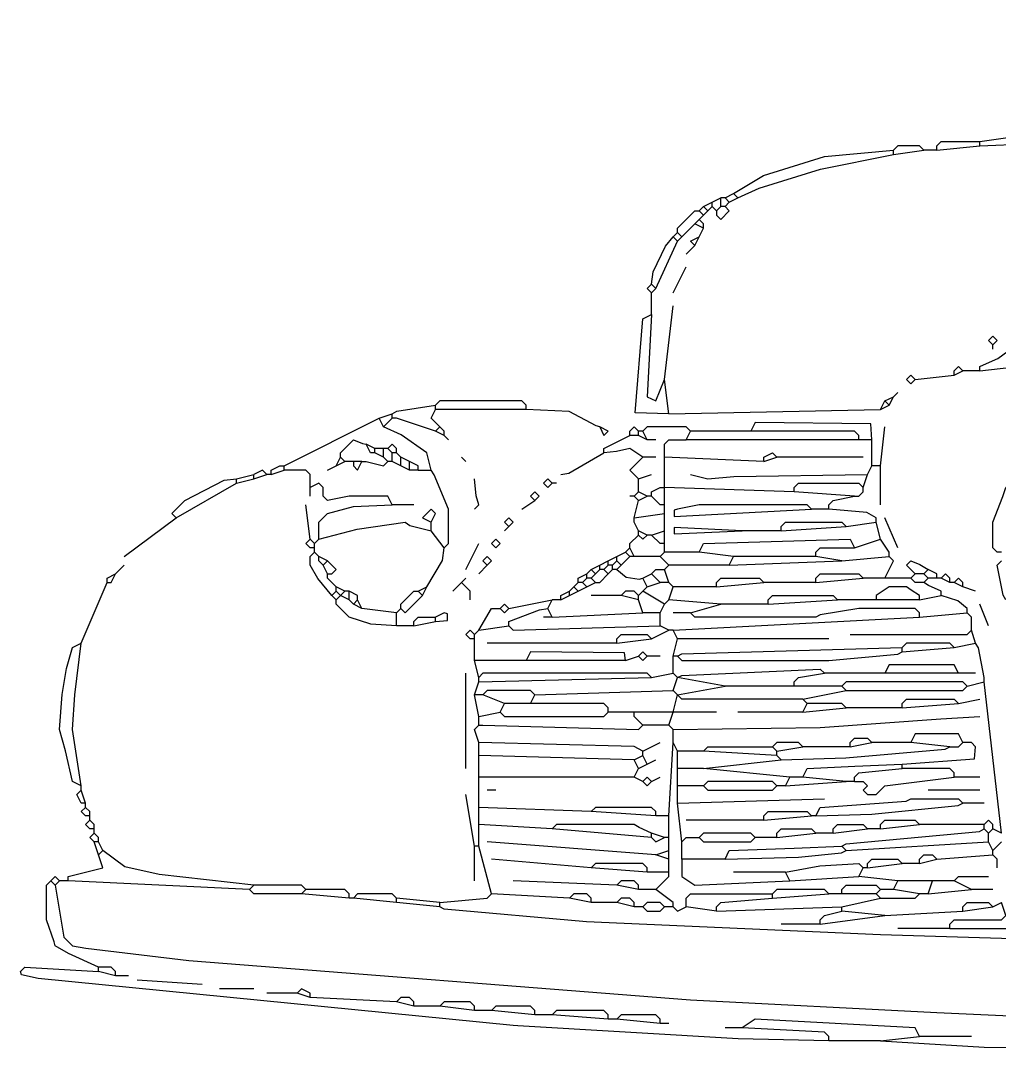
# Model space of a CAD drawing. Extents: x 7 to 791, y 61 to 409.
# Drawn here: x 7 to 233.5, y 113 to 351 of the extents above; entities that cross this region are included whole.
import ezdxf

# ---------------------------------------------------------------- set-up
doc = ezdxf.new("R2010")
doc.units = 0
doc.layers.get('0').update_dxf_attribs({"linetype": 'CONTINUOUS'})

msp = doc.modelspace()

# ---------------------------------------------------------------- linework, layer by layer
at = {"color": 7, "linetype": 'CONTINUOUS'}
for points in [[(229, 323), (236, 324), (249.230769, 348.846154), (251, 351)], [(229, 322), (239.959016, 322.45082), (306.017808, 328.519178), (333, 329)], [(216, 321), (215, 322), (210, 322), (209, 321)], [(219, 321), (219, 322), (220, 323), (229, 323)], [(219, 321), (229, 322)], [(229, 322), (229, 323)], [(172, 311), (178.9, 315.2), (193.06, 319.58), (209, 321)], [(173, 310), (177.9, 312.2), (192.076923, 316.615385), (209, 320)], [(209, 320), (209, 321)], [(209, 320), (216, 321)], [(219, 321), (216, 321)], [(167, 309), (169, 310)], [(170, 310), (169, 310)], [(169, 308), (169, 310)], [(170, 310), (172, 311)], [(171, 309), (170, 310)], [(171, 309), (173, 310)], [(173, 310), (172, 311)], [(164, 307), (165, 308)], [(165, 308), (167, 309)], [(166, 307), (165, 308)], [(166, 307), (167, 308)], [(167, 308), (167, 309)], [(168, 307), (167, 308)], [(168, 307), (169, 308)], [(168, 307), (168, 306), (169, 305), (171, 307), (170, 308)], [(170, 308), (169, 308)], [(170, 308), (171, 309)], [(159, 302), (159, 303), (163, 307), (164, 307)], [(163, 304), (164, 305)], [(165, 306), (164, 307)], [(164, 305), (165, 306)], [(165, 304), (164, 305)], [(165, 306), (166, 307)], [(160, 301), (163, 304)], [(165, 303), (163, 304)], [(164, 301), (165, 303)], [(165, 303), (165, 304)], [(153, 290), (153.352941, 292.911765), (156.230769, 298.846154), (158, 301)], [(154, 289), (159, 300)], [(158, 301), (159, 302)], [(159, 300), (158, 301)], [(160, 301), (159, 302)], [(159, 300), (160, 301)], [(163, 299), (162, 300), (164, 301)], [(163, 299), (164, 301)], [(161, 297), (163, 299)], [(158, 288), (161, 294)], [(153, 288), (152, 289), (153, 290)], [(154, 289), (153, 290)], [(153, 288), (154, 289)], [(153, 283), (153, 288)], [(156, 268), (158, 285)], [(157, 260), (149.25, 260.25), (151, 282), (153, 283)], [(153, 283), (152, 264), (154, 263), (156, 268)], [(229, 270), (229, 271), (231.9, 272.3), (233.1, 272.8), (241.204918, 278.754098), (241.9, 279.2), (243, 280), (253, 280), (254, 279)], [(232, 276), (233, 277), (232, 278), (231, 277), (232, 276)], [(229, 270), (264, 274)], [(232, 275), (232, 276)], [(214, 268), (213, 269), (212, 268), (213, 267), (214, 268)], [(214, 268), (223, 269)], [(223, 269), (223, 270), (224, 271), (225, 270)], [(223, 269), (225, 270)], [(229, 270), (225, 270)], [(157, 260), (156, 268)], [(209, 264), (210, 265)], [(93, 260), (94.088235, 260.647059), (103, 262)], [(124, 261), (124, 262), (123, 263), (104, 263), (103, 262)], [(103, 261), (103, 262)], [(206, 261), (207, 263)], [(206, 261), (208, 262)], [(207, 263), (209, 264)], [(208, 262), (207, 263)], [(208, 262), (209, 264)], [(90, 259), (93, 260)], [(93, 259), (93, 260)], [(104, 257), (102, 259), (103, 261)], [(124, 261), (103, 261)], [(141, 257), (140.153846, 257.230769), (133.955446, 260.554455), (124, 261)], [(157, 260), (206, 261)], [(68, 248), (90, 259)], [(91, 257), (90, 259)], [(91, 257), (93, 259)], [(103, 256), (94, 259), (93, 259)], [(204, 254), (203.75, 257.75), (177, 258), (176, 256)], [(102, 247), (101, 251), (95.1, 255.2), (91, 257)], [(103, 256), (104, 257)], [(105, 255), (103, 256)], [(105, 256), (104, 257)], [(105, 255), (105, 256)], [(106, 254), (105, 255)], [(141, 257), (142, 255), (143, 256), (141, 257)], [(142, 251), (142, 252), (148, 255)], [(148, 255), (148, 256), (149, 257), (150, 256)], [(150, 255), (148, 255)], [(151, 256), (150, 256)], [(150, 255), (150, 256)], [(152, 254), (150, 255)], [(162, 256), (161, 257), (152, 257), (151, 256)], [(152, 254), (151, 256)], [(161, 254), (162, 256)], [(176, 256), (162, 256)], [(201, 254), (201, 255), (200, 256), (176, 256)], [(206, 248), (207, 257)], [(234, 228), (233, 228), (232, 229), (232, 235), (234.3, 240.9), (235, 243), (242.82, 250.24), (246.9, 253.2), (252, 256), (260, 256), (261, 255)], [(81, 250), (81, 251), (84, 254), (86.1, 253.2), (87, 253)], [(89, 252), (87, 253)], [(89, 251), (88, 251), (87, 253)], [(94, 252), (93, 253), (92, 252)], [(154, 254), (152, 254)], [(156, 250), (156, 253), (157, 254), (161, 254)], [(201, 254), (161, 254)], [(204, 254), (201, 254)], [(204, 248), (204, 254)], [(80, 248), (81, 250)], [(82, 249), (81, 250)], [(91, 252), (89, 252)], [(89, 251), (89, 252)], [(91, 250), (89, 251)], [(92, 252), (91, 252)], [(91, 250), (91, 252)], [(92, 249), (91, 250)], [(93, 251), (92, 252)], [(94, 251), (93, 251)], [(93, 249), (93, 251)], [(94, 251), (94, 252)], [(95, 250), (94, 251)], [(97, 249), (95, 250)], [(95, 248), (95, 250)], [(110, 249), (109, 250)], [(132, 246), (133.9, 246.3), (142, 251)], [(151, 250), (148, 252), (144.9, 251.3), (142, 251)], [(150, 245), (148, 247), (151, 250)], [(154, 250), (151, 250)], [(179, 249), (156, 250)], [(156, 243), (156, 250)], [(179, 249), (179, 250), (181, 251), (182, 250)], [(179, 249), (182, 250)], [(202, 250), (182, 250)], [(65, 246), (65, 247), (67, 248), (68, 248)], [(68, 247), (68, 248)], [(78, 247), (80, 248)], [(80, 248), (82, 249)], [(84, 249), (82, 249)], [(86, 249), (84, 249)], [(84, 249), (84, 248), (85, 247), (86, 249)], [(86, 249), (87, 249), (91, 248), (92, 249)], [(93, 249), (92, 249)], [(95, 248), (93, 249)], [(97, 247), (95, 248)], [(97, 247), (97, 249)], [(99, 247), (99, 248), (97, 249)], [(203, 246), (204, 248)], [(206, 248), (204, 248)], [(206, 239), (206, 248)], [(57, 245), (61, 246)], [(64, 246), (63, 247), (61, 246)], [(61, 245), (61, 246)], [(61, 245), (64, 246)], [(65, 246), (64, 246)], [(65, 246), (68, 247)], [(74, 243), (74, 246), (73, 247), (68, 247)], [(99, 247), (97, 247)], [(99, 247), (102, 247)], [(105, 229), (106, 230), (106, 238), (102.7, 245.9), (102, 247)], [(150, 245), (153, 246)], [(162, 246), (166, 245), (172.015593, 245.516632), (203, 246)], [(202, 243), (203, 246)], [(43, 236), (42, 237), (45, 240), (54.1, 244.7), (57, 245)], [(43, 236), (57, 244)], [(57, 244), (57, 245)], [(57, 244), (61, 245)], [(93, 239), (92, 241), (83, 241), (78, 240), (77, 241), (77, 243), (76, 244), (74, 243)], [(74, 241), (74, 243)], [(112, 238), (113, 239), (112.384615, 241.076923), (112, 245)], [(130, 244), (129, 245), (128, 244), (129, 243), (130, 244)], [(131, 244), (130, 244)], [(150, 242), (150, 245)], [(153, 241), (153, 242), (155, 243), (156, 243)], [(186, 242), (156, 243)], [(156, 239), (156, 243)], [(186, 242), (186, 243), (187, 244), (201, 244), (202, 243)], [(200, 241), (201, 241), (202, 242), (202, 243)], [(126, 240), (127, 241), (126, 242), (125, 241), (126, 240)], [(149, 241), (148, 241)], [(149, 241), (150, 242)], [(150, 240), (149, 241)], [(152, 241), (150, 242)], [(150, 240), (152, 241)], [(153, 241), (152, 241)], [(156, 239), (155, 239), (153, 241)], [(200, 241), (186, 242)], [(194, 238), (194, 239), (195, 240), (200, 241)], [(74, 231), (73, 239)], [(76, 231), (76, 235), (78, 237), (84.04878, 238.560976), (93, 239)], [(98, 239), (93, 239)], [(102, 235), (103, 237), (102, 238), (100, 236), (102, 235)], [(123, 238), (126, 240)], [(149, 236), (150, 240)], [(156, 237), (156, 239)], [(190, 238), (189, 239), (164, 239), (159, 238), (158.25, 237.75), (158.25, 236.25), (190, 238)], [(194, 238), (190, 238)], [(205, 236), (202.846154, 237.230769), (194, 238)], [(31, 227), (43, 236)], [(120, 234), (121, 235), (120, 236), (119, 235), (120, 234)], [(149, 236), (156, 237)], [(149, 235), (149, 236)], [(156, 233), (156, 237)], [(205, 235), (205, 236)], [(210, 229), (207, 236)], [(76, 231), (84.911765, 233.352941), (96, 235), (97.1, 234.2), (102, 233)], [(102, 233), (102, 235)], [(119, 233), (120, 234)], [(150, 233), (149, 235)], [(174, 233), (158.25, 233.75), (158.25, 232.25), (174, 233)], [(183, 233), (183, 234), (184, 235), (197, 235), (198, 234)], [(183, 233), (198, 234)], [(198, 234), (205, 235)], [(206, 231), (205, 235)], [(75, 229), (74, 229), (73, 230), (74, 231)], [(75, 230), (74, 231)], [(75, 230), (76, 231)], [(105, 229), (102, 233)], [(117, 229), (118, 230), (117, 231), (116, 230), (117, 229)], [(148, 229), (148, 230), (150, 232)], [(150, 232), (150, 233)], [(152, 232), (150, 233)], [(150, 232), (151, 231), (152, 232)], [(153, 232), (152, 232)], [(153, 232), (156, 233)], [(156, 230), (155, 230), (153, 232)], [(156, 230), (156, 233)], [(164, 228), (165, 230), (199, 231), (200, 229)], [(183, 233), (174, 233)], [(200, 229), (206, 231)], [(208, 228), (206, 231)], [(75, 229), (75, 230)], [(75, 228), (75, 229)], [(101, 220), (104.647059, 226.088235), (105, 229)], [(110, 224), (113, 230)], [(147, 228), (148, 229)], [(149, 227), (148, 229)], [(156, 228), (156, 230)], [(191, 227), (191, 228), (192, 229), (200, 229)], [(79, 218), (75.8, 221.9), (74, 225), (74, 227), (75, 228)], [(76, 227), (75, 228)], [(76, 226), (76, 227)], [(78, 226), (76, 227)], [(115, 225), (116, 226), (115, 227), (114, 226), (115, 225)], [(143, 226), (145, 227)], [(145, 227), (147, 228)], [(145, 226), (145, 227)], [(146, 225), (148, 227)], [(148, 227), (147, 228)], [(149, 227), (148, 227)], [(155, 227), (149, 227)], [(155, 227), (156, 228)], [(157, 225), (155, 227)], [(164, 228), (156, 228)], [(172, 227), (164, 228)], [(171, 225), (172, 227)], [(191, 227), (172, 227)], [(197, 226), (191, 227)], [(197, 226), (208, 227)], [(207, 222), (209, 226), (208, 227)], [(208, 227), (208, 228)], [(29, 223), (31, 225)], [(77, 225), (76, 226)], [(77, 225), (78, 226)], [(78, 223), (77, 225)], [(78, 223), (79, 223), (80, 224), (78, 226)], [(113, 223), (115, 225)], [(138, 223), (139, 224)], [(139, 224), (141, 225)], [(140, 223), (139, 224)], [(140, 223), (141, 224)], [(141, 225), (143, 226)], [(141, 224), (141, 225)], [(142, 224), (141, 224)], [(142, 224), (143, 225)], [(143, 223), (142, 224)], [(143, 225), (143, 226)], [(144, 225), (143, 225)], [(143, 223), (144, 224)], [(144, 225), (145, 226)], [(144, 224), (144, 225)], [(145, 224), (144, 224)], [(146, 225), (145, 226)], [(145, 224), (146, 225)], [(145, 224), (147.153846, 222.230769), (150.1, 221.8), (151, 222)], [(153, 223), (154, 224), (156, 224)], [(156, 224), (157, 225)], [(157, 221), (156, 224)], [(171, 225), (157, 225)], [(171, 225), (197, 226)], [(214, 223), (212, 225), (213, 226), (215.1, 225.2), (217, 224)], [(216, 223), (217, 224)], [(219, 222), (219, 223), (217, 224)], [(235, 217), (234.352941, 218.088235), (233, 225), (234, 226)], [(27, 221), (27, 222), (29, 223)], [(27, 221), (28, 221), (29, 223)], [(78, 222), (78, 223)], [(80, 220), (78, 222)], [(109, 221), (110, 222)], [(136, 221), (136, 222), (138, 223)], [(137, 221), (138, 222)], [(138, 222), (138, 223)], [(139, 222), (138, 222)], [(139, 222), (140, 223)], [(140, 221), (139, 222)], [(140, 221), (141, 221), (143, 223)], [(151, 222), (153, 223)], [(152, 220), (151, 222)], [(155, 221), (153, 223)], [(168, 220), (168, 221), (169, 222), (178, 222), (179, 221)], [(191, 221), (191, 222), (192, 223), (201, 223), (202, 222)], [(191, 221), (202, 222)], [(207, 222), (202, 222)], [(206, 115), (229.980069, 113.521664), (307, 113), (445.996429, 114.496377), (761.088235, 115.647059), (776, 119), (778, 122), (777, 123), (756.973846, 125.529231), (715, 127), (714, 128), (717.230769, 133.846154), (718.769231, 136.153846), (728.8, 155.1), (731.7, 162.1), (733, 167), (735, 169), (740, 168), (741, 169), (741, 175), (737.7, 201.9), (736.3, 206.1), (731.769231, 217.846154), (729, 222)], [(213, 222), (207, 222)], [(213, 222), (214, 223)], [(216, 221), (214, 221), (213, 222)], [(216, 223), (214, 223)], [(217, 222), (216, 223)], [(216, 221), (217, 222)], [(219, 222), (217, 222)], [(220, 222), (219, 222)], [(222, 221), (222, 222), (221, 223), (220, 222)], [(222, 221), (220, 222)], [(225, 220), (225, 221), (224, 222), (223, 221)], [(21, 207), (27, 221)], [(79, 218), (80, 219)], [(80, 219), (80, 220)], [(82, 219), (80, 220)], [(81, 218), (80, 219)], [(81, 218), (82, 219)], [(83, 219), (82, 219)], [(83, 217), (83, 219)], [(85, 217), (85, 218), (83, 219)], [(95, 215), (95, 216), (98, 219), (99, 219)], [(99, 219), (101, 220)], [(100, 218), (99, 219)], [(100, 218), (101, 220)], [(107, 219), (109, 221)], [(111, 217), (111, 219), (109, 221)], [(132, 217), (132, 218), (134, 219)], [(134, 219), (135, 220)], [(134, 218), (134, 219)], [(134, 218), (136, 219)], [(135, 220), (136, 221)], [(136, 219), (135, 220)], [(137, 221), (136, 221)], [(136, 219), (138, 220)], [(138, 220), (137, 221)], [(138, 220), (140, 221)], [(150, 218), (149, 219), (147, 219), (146, 218)], [(150, 218), (151, 219)], [(151, 219), (152, 220)], [(156, 216), (151, 219)], [(152, 220), (155, 221)], [(157, 221), (155, 221)], [(158, 220), (157, 221)], [(157, 217), (158, 220)], [(168, 220), (158, 220)], [(168, 220), (179, 221)], [(191, 221), (179, 221)], [(215, 217), (215, 218), (213.1, 219.2), (212, 220), (208, 220), (205, 218), (205, 217)], [(220, 218), (220, 219), (217.1, 220.3), (216, 221)], [(223, 221), (222, 221)], [(225, 220), (223, 221)], [(228, 219), (225, 220)], [(80, 217), (79, 218)], [(80, 217), (81, 218)], [(94, 211), (88.067568, 211.405405), (83, 213), (80, 216), (80, 217)], [(83, 217), (81, 218)], [(84, 216), (83, 217)], [(84, 216), (85, 217)], [(86, 215), (85, 217)], [(95, 215), (96, 214), (100, 218)], [(120, 215), (130, 217)], [(129, 215), (130, 217)], [(132, 217), (130, 217)], [(132, 217), (134, 218)], [(146, 218), (139, 218)], [(150, 217), (146, 218)], [(150, 217), (150, 218)], [(151, 214), (150, 217)], [(156, 216), (157, 217)], [(169, 216), (157, 217)], [(180, 216), (180, 217), (181, 218), (195, 218), (196, 217)], [(180, 216), (196, 217)], [(205, 217), (196, 217)], [(215, 217), (205, 217)], [(215, 217), (220, 218)], [(226, 215), (223.846154, 216.769231), (220, 218)], [(86, 215), (84, 216)], [(94, 214), (86, 215)], [(94, 214), (95, 215)], [(113, 210), (116, 215), (118, 215)], [(120, 215), (119, 216), (118, 215)], [(118, 215), (119, 214), (120, 215)], [(120, 211), (120, 212), (127.1, 214.7), (129, 215)], [(130, 213), (129, 215)], [(155, 214), (156, 216)], [(162, 214), (169, 216)], [(215, 213), (215, 214), (214, 215), (201, 215), (192.04878, 213.560976), (191, 213), (163, 213), (162, 214)], [(180, 216), (169, 216)], [(226, 214), (226, 215)], [(231, 211), (229, 216)], [(94, 211), (94, 214)], [(98, 211), (98, 212), (99, 213), (103, 213)], [(98, 211), (103, 212)], [(103, 212), (105.75, 212.25), (105.75, 213.75), (105, 214), (103, 213)], [(103, 212), (103, 213)], [(130, 213), (128, 213)], [(130, 213), (151, 214)], [(155, 214), (151, 214)], [(155, 211), (155, 214)], [(162, 214), (158, 214)], [(158, 210), (215, 213)], [(215, 213), (226, 214)], [(227, 210), (227, 213), (226, 214)], [(98, 211), (94, 211)], [(112, 208), (111, 208), (110, 209), (111, 210), (112, 209)], [(112, 209), (113, 210)], [(113, 210), (120, 211)], [(120, 211), (121, 210), (155, 211)], [(153, 208), (157, 210)], [(157, 210), (155, 211)], [(158, 210), (157, 210)], [(159, 208), (158, 210)], [(199, 209), (226, 209), (227, 210)], [(228, 207), (227, 210)], [(112, 208), (112, 209)], [(112, 203), (112, 208)], [(145, 207), (145, 208), (146, 209), (152, 209), (153, 208)], [(145, 207), (153, 208)], [(158, 204), (159, 208)], [(194, 208), (159, 208)], [(21, 174), (19, 175), (17.384615, 182.076923), (16, 187), (16.594595, 195.067568), (17.647059, 201.088235), (19, 206), (21, 207)], [(21, 174), (19, 187), (19.569231, 195.053846), (21, 207)], [(145, 207), (115, 207)], [(147, 203), (146.75, 204.75), (125, 205), (124, 203)], [(152, 204), (151, 205), (150, 204)], [(159, 204), (160.021649, 204.523711), (211, 206)], [(159, 204), (160, 203), (194, 203), (209.970817, 204.466926), (211, 205)], [(223, 206), (222, 207), (212, 207), (211, 206)], [(211, 205), (211, 206)], [(211, 205), (223, 206)], [(223, 206), (228, 207)], [(230, 198), (230, 199), (228.647059, 205.911765), (228, 207)], [(124, 203), (112, 203)], [(113, 199), (112, 203)], [(147, 203), (124, 203)], [(147, 203), (150, 204)], [(150, 204), (151, 203), (152, 204)], [(155, 204), (152, 204)], [(159, 204), (158, 204)], [(158, 200), (158, 204)], [(110, 178), (110, 200)], [(153, 199), (152, 200), (114, 200), (113, 199)], [(153, 199), (158, 200)], [(159, 199), (158, 200)], [(159, 199), (160.018464, 199.519941), (192, 201), (193, 200)], [(186, 197), (186, 198), (187, 199), (193, 200)], [(207, 200), (193, 200)], [(224, 200), (223, 202), (208, 202), (207, 200)], [(224, 200), (207, 200)], [(228, 200), (224, 200)], [(112, 195), (113, 198)], [(113, 198), (113, 199)], [(113, 198), (153, 199)], [(158, 196), (159, 199)], [(170, 197), (159, 199)], [(226, 197), (225, 198), (198, 198), (197, 197)], [(226, 197), (230, 198)], [(234, 163), (230, 198)], [(126, 195), (125, 196), (115, 196), (114, 195)], [(126, 195), (158, 196)], [(159, 195), (158, 196)], [(159, 195), (170, 197)], [(186, 197), (170, 197)], [(197, 197), (186, 197)], [(188, 194), (198, 196)], [(198, 196), (197, 197)], [(198, 196), (225, 196), (226, 197)], [(114, 195), (112, 195)], [(113, 190), (112, 195)], [(119, 193), (114, 195)], [(118, 191), (119, 193)], [(125, 193), (119, 193)], [(125, 193), (126, 195)], [(143, 191), (143, 192), (142, 193), (125, 193)], [(158, 191), (159, 195)], [(188, 194), (160, 194), (159, 195)], [(189, 193), (188, 194)], [(188, 191), (189, 193)], [(198, 192), (197, 193), (189, 193)], [(211, 192), (211, 193), (212, 194), (223, 194), (224, 193)], [(211, 192), (224, 193)], [(224, 193), (229, 194)], [(113, 190), (118, 191)], [(118, 191), (119, 190), (142, 190), (143, 191)], [(149, 191), (143, 191)], [(158, 191), (149, 191)], [(151, 188), (149, 190), (149, 191)], [(157, 188), (158, 191)], [(168, 191), (158, 191)], [(188, 191), (173, 191)], [(188, 191), (198, 192)], [(211, 192), (198, 192)], [(113, 188), (113, 190)], [(158, 187), (191.985739, 187.484875), (219.973846, 189.470769), (229, 190)], [(113, 184), (112, 187), (113, 188)], [(113, 188), (114, 188), (150, 187), (151, 188)], [(157, 188), (151, 188)], [(158, 187), (157, 188)], [(158, 184), (158, 187)], [(225, 184), (224, 186), (214, 186), (213, 184)], [(151, 182), (148.949017, 183.05681), (113, 184)], [(113, 181), (113, 184)], [(151, 182), (155, 184)], [(157, 167), (158, 184)], [(159, 182), (158, 184)], [(188, 183), (187, 184), (182, 184), (181, 183)], [(199, 183), (199, 184), (200, 185), (203, 185), (204, 184)], [(199, 183), (204, 184)], [(213, 184), (204, 184)], [(211, 179), (227.75, 180.25), (228, 183), (227, 184), (225, 184)], [(222, 183), (213, 184)], [(222, 183), (224, 183), (225, 184)], [(149, 180), (113, 181)], [(113, 176), (113, 181)], [(149, 180), (151, 181)], [(151, 181), (151, 182)], [(152, 179), (151, 181)], [(165, 182), (159, 182)], [(159, 178), (159, 182)], [(165, 182), (166, 183), (181, 183)], [(182, 181), (165, 182)], [(182, 182), (181, 183)], [(182, 182), (188, 183)], [(182, 181), (182, 182)], [(183, 180), (182, 181)], [(183, 180), (197.970817, 180.466926), (220.962069, 182.455172), (222, 183)], [(199, 183), (188, 183)], [(150, 178), (149, 180)], [(150, 178), (152, 179)], [(152, 179), (154, 180)], [(165, 178), (183, 180)], [(188, 176), (189, 178), (200.040984, 178.54918), (211, 179)], [(211, 178), (211, 179)], [(149, 176), (150, 178)], [(165, 178), (159, 178)], [(159, 174), (159, 178)], [(185, 176), (165, 178)], [(200, 175), (200, 176), (201, 177), (211, 178)], [(223, 176), (223, 177), (222, 178), (211, 178)], [(21, 173), (21, 174)], [(149, 176), (113, 176)], [(113, 169), (113, 176)], [(151, 175), (149, 176)], [(153, 175), (152, 176), (151, 175)], [(151, 175), (152, 174), (153, 175)], [(153, 175), (155, 176)], [(165, 174), (159, 174)], [(159, 170), (159, 174)], [(182, 174), (181, 175), (166, 175), (165, 174)], [(165, 174), (166, 173), (181, 173), (182, 174)], [(184, 174), (182, 174)], [(184, 174), (185, 176)], [(184, 174), (198, 175)], [(188, 176), (185, 176)], [(198, 175), (188, 176)], [(200, 175), (198, 175)], [(200, 175), (202, 175), (203, 174), (202, 173), (203, 172), (205, 172), (207, 174), (223, 176)], [(229, 176), (223, 176)], [(22, 170), (21, 170), (20, 172), (21, 173)], [(22, 170), (21, 173)], [(112, 160), (110, 172)], [(117, 173), (115, 173)], [(229, 173), (217, 173)], [(23, 167), (22, 167), (21, 168), (22, 169)], [(22, 169), (22, 170)], [(23, 168), (22, 169)], [(139, 168), (113, 169)], [(113, 165), (113, 169)], [(154, 167), (154, 168), (153, 169), (140, 169), (139, 168)], [(159, 170), (193, 171)], [(160, 161), (159, 170)], [(191, 167), (192, 169), (211.955446, 170.445545), (213, 171), (224, 171), (225, 170)], [(191, 167), (203.964706, 167.458824), (223.946154, 169.430769), (225, 170)], [(230, 170), (225, 170)], [(23, 167), (23, 168)], [(23, 166), (23, 167)], [(154, 167), (139, 168)], [(157, 167), (154, 167)], [(157, 162), (157, 167)], [(179, 166), (179, 167), (180, 168), (189, 168), (190, 167)], [(179, 166), (190, 167)], [(191, 167), (190, 167)], [(24, 164), (23, 164), (22, 165), (23, 166)], [(24, 165), (23, 166)], [(24, 164), (24, 165)], [(130, 164), (113, 165)], [(113, 160), (113, 165)], [(153, 163), (150.1, 164.3), (149, 165), (131, 165), (130, 164)], [(179, 166), (161, 166)], [(195, 163), (195, 164), (196, 165), (202, 165), (203, 164)], [(206, 164), (206, 165), (207, 166), (214, 166), (215, 165)], [(206, 164), (215, 165)], [(230, 165), (215, 165)], [(232, 164), (232, 165), (231, 166), (230, 165)], [(230, 164), (230, 165)], [(24, 161), (23, 162), (24, 163)], [(24, 163), (24, 164)], [(25, 162), (24, 163)], [(25, 161), (25, 162)], [(153, 162), (130, 164)], [(153, 162), (153, 163)], [(156, 162), (153, 163)], [(153, 162), (154, 161), (156, 162)], [(157, 162), (156, 162)], [(157, 159), (157, 162)], [(160, 161), (161, 162), (164, 162)], [(177, 162), (176, 163), (165, 163), (164, 162)], [(164, 162), (165, 161), (176, 161), (177, 162)], [(182, 162), (177, 162)], [(182, 162), (182, 163), (183, 164), (190, 164), (191, 163)], [(182, 162), (191, 163)], [(195, 163), (191, 163)], [(195, 163), (203, 164)], [(197, 160), (198.035294, 160.541176), (228.923077, 163.384615), (230, 164)], [(206, 164), (203, 164)], [(231, 163), (230, 164)], [(231, 163), (232, 164)], [(231, 161), (231, 163)], [(234, 163), (232, 164)], [(25, 161), (24, 161)], [(25, 158), (24, 161)], [(26, 159), (25, 161)], [(113, 160), (112, 160)], [(112, 152), (112, 160)], [(116, 149), (113, 160)], [(154, 158), (115, 161)], [(160, 157), (160, 161)], [(170, 157), (171, 159), (186.037931, 159.544828), (197, 160)], [(198, 159), (197, 160)], [(198, 159), (231, 161)], [(232, 159), (231, 161)], [(232, 159), (234, 161)], [(18, 152), (18, 153), (26, 155), (25, 158)], [(25, 158), (26, 159)], [(61, 151), (39.044554, 153.445545), (31.153846, 155.230769), (26, 159)], [(154, 158), (157, 159)], [(157, 157), (154, 158)], [(157, 157), (157, 159)], [(170, 157), (186.972414, 157.468966), (196.955446, 158.445545), (198, 159)], [(215, 156), (215, 157), (216, 158), (218, 158), (219, 157)], [(219, 157), (232, 158)], [(232, 158), (232, 159)], [(233, 155), (233, 157), (232, 158)], [(139, 155), (116, 157)], [(152, 154), (152, 155), (151, 156), (140, 156), (139, 155)], [(152, 154), (139, 155)], [(157, 154), (157, 157)], [(170, 157), (160, 157)], [(160, 157), (160, 156), (160, 153), (161.9, 151.8), (163, 151), (185, 152)], [(184, 154), (191.946154, 155.430769), (201, 156), (202, 155)], [(201, 153), (202, 155)], [(203, 155), (202, 155)], [(203, 155), (203, 156), (204, 157), (210, 157), (211, 156)], [(203, 155), (211, 156)], [(215, 156), (211, 156)], [(215, 156), (219, 157)], [(16, 152), (15, 153), (14, 152)], [(157, 154), (152, 154)], [(154, 150), (157, 153), (157, 154)], [(184, 154), (172, 154)], [(185, 152), (184, 154)], [(185, 152), (201, 153)], [(210, 152), (201, 153)], [(223, 152), (224, 153), (231, 153)], [(25, 132), (18.1, 135.2), (15, 137), (14.8, 137.9), (13, 143), (13, 151), (14, 152)], [(15, 151), (14, 152)], [(15, 151), (16, 152)], [(15, 151), (17, 139), (19, 137), (22.067568, 136.405405), (45.955446, 133.554455), (162.030973, 124.464602), (218.980069, 121.521664), (253, 120), (293, 120), (297, 123), (298, 132)], [(18, 152), (16, 152)], [(60, 150), (18, 152)], [(60, 150), (61, 151)], [(72, 149), (61, 149), (60, 150)], [(73, 150), (72, 151), (61, 151)], [(72, 149), (73, 150)], [(83, 148), (83, 149), (82, 150), (73, 150)], [(145, 151), (121, 152)], [(150, 150), (150, 151), (149, 152), (146, 152), (145, 151)], [(150, 150), (145, 151)], [(154, 150), (150, 150)], [(158, 147), (154, 150)], [(194, 149), (193, 150), (182, 150), (181, 149)], [(197, 149), (197, 150), (198, 151), (205, 151), (206, 150)], [(205, 149), (206, 150)], [(209, 150), (206, 150)], [(209, 150), (210, 152)], [(215, 149), (209, 150)], [(218, 152), (210, 152)], [(217, 149), (218, 152)], [(217, 149), (227, 150)], [(223, 152), (218, 152)], [(227, 150), (223, 152)], [(232, 150), (227, 150)], [(83, 148), (72, 149)], [(84, 148), (83, 148)], [(94, 148), (93, 149), (85, 149), (84, 148)], [(94, 147), (84, 148)], [(94, 147), (94, 148)], [(104, 147), (94, 148)], [(104, 147), (115, 148), (116, 149)], [(134, 148), (116, 149)], [(139, 147), (139, 148), (138, 149), (135, 149), (134, 148)], [(139, 147), (134, 148)], [(149, 146), (149, 147), (148, 148), (146, 148), (145, 147)], [(161, 146), (161, 148), (162, 149), (181, 149)], [(168, 145), (168, 146), (169, 147), (181, 148)], [(181, 148), (181, 149)], [(181, 148), (194, 149)], [(197, 149), (194, 149)], [(205, 149), (197, 149)], [(197, 146), (206, 148)], [(206, 148), (205, 149)], [(206, 148), (214, 148), (215, 149)], [(217, 149), (215, 149)], [(104, 146), (94, 147)], [(104, 146), (104, 147)], [(290, 137), (206.017197, 139.481529), (137.967005, 142.538071), (105.04878, 145.439024), (104, 146)], [(145, 147), (139, 147)], [(149, 146), (145, 147)], [(151, 146), (149, 146)], [(156, 146), (155, 147), (152, 147), (151, 146)], [(151, 146), (152, 145), (155, 145), (156, 146)], [(158, 146), (156, 146)], [(158, 146), (158, 147)], [(158, 146), (159, 145), (161, 146)], [(168, 145), (161, 146)], [(168, 145), (197, 146)], [(197, 145), (197, 146)], [(222, 141), (222, 142), (223, 143), (234, 143), (235, 144), (234, 147)], [(225, 145), (225, 146), (226, 147), (231, 147), (232, 146)], [(225, 145), (232, 146)], [(232, 146), (234, 147)], [(192, 142), (192, 143), (193, 144), (197, 145)], [(192, 142), (207, 144)], [(207, 144), (197, 145)], [(207, 144), (225, 145)], [(222, 141), (236, 141), (237, 142), (237, 145)], [(192, 142), (183, 142)], [(222, 141), (210, 141)], [(194, 115), (173.022624, 115.475113), (122.035294, 118.458824), (120.959016, 118.54918), (11.067568, 129.405405), (7.25, 130.25), (7, 131), (8, 132), (25, 131)], [(25, 131), (25, 132)], [(29, 130), (29, 131), (28, 132), (25, 132)], [(29, 130), (25, 131)], [(32, 130), (29, 130)], [(49, 128), (34, 129)], [(61, 127), (53, 127)], [(74, 125), (74, 126), (72, 127), (71, 126)], [(71, 126), (64, 126)], [(74, 125), (71, 126)], [(94, 124), (74, 125)], [(98, 123), (98, 124), (97, 125), (95, 125), (94, 124)], [(98, 123), (94, 124)], [(112, 122), (112, 123), (111, 124), (105, 124), (104, 123)], [(104, 123), (98, 123)], [(112, 122), (104, 123)], [(116, 122), (112, 122)], [(126, 121), (126, 122), (125, 123), (117, 123), (116, 122)], [(126, 121), (116, 122)], [(143, 120), (143, 121), (142, 122), (131, 122), (130, 121)], [(130, 121), (126, 121)], [(143, 120), (130, 121)], [(145, 120), (143, 120)], [(155, 119), (155, 120), (154, 121), (146, 121), (145, 120)], [(155, 119), (145, 120)], [(157, 119), (155, 119)], [(215, 116), (214, 118), (177, 120), (174, 118)], [(174, 118), (170, 118)], [(194, 115), (194, 116), (193, 117), (174, 118)], [(206, 115), (194, 115)], [(206, 115), (215, 116)], [(227, 116), (215, 116)]]:
    msp.add_lwpolyline(points, dxfattribs=at)

doc.saveas('drawing.dxf')
